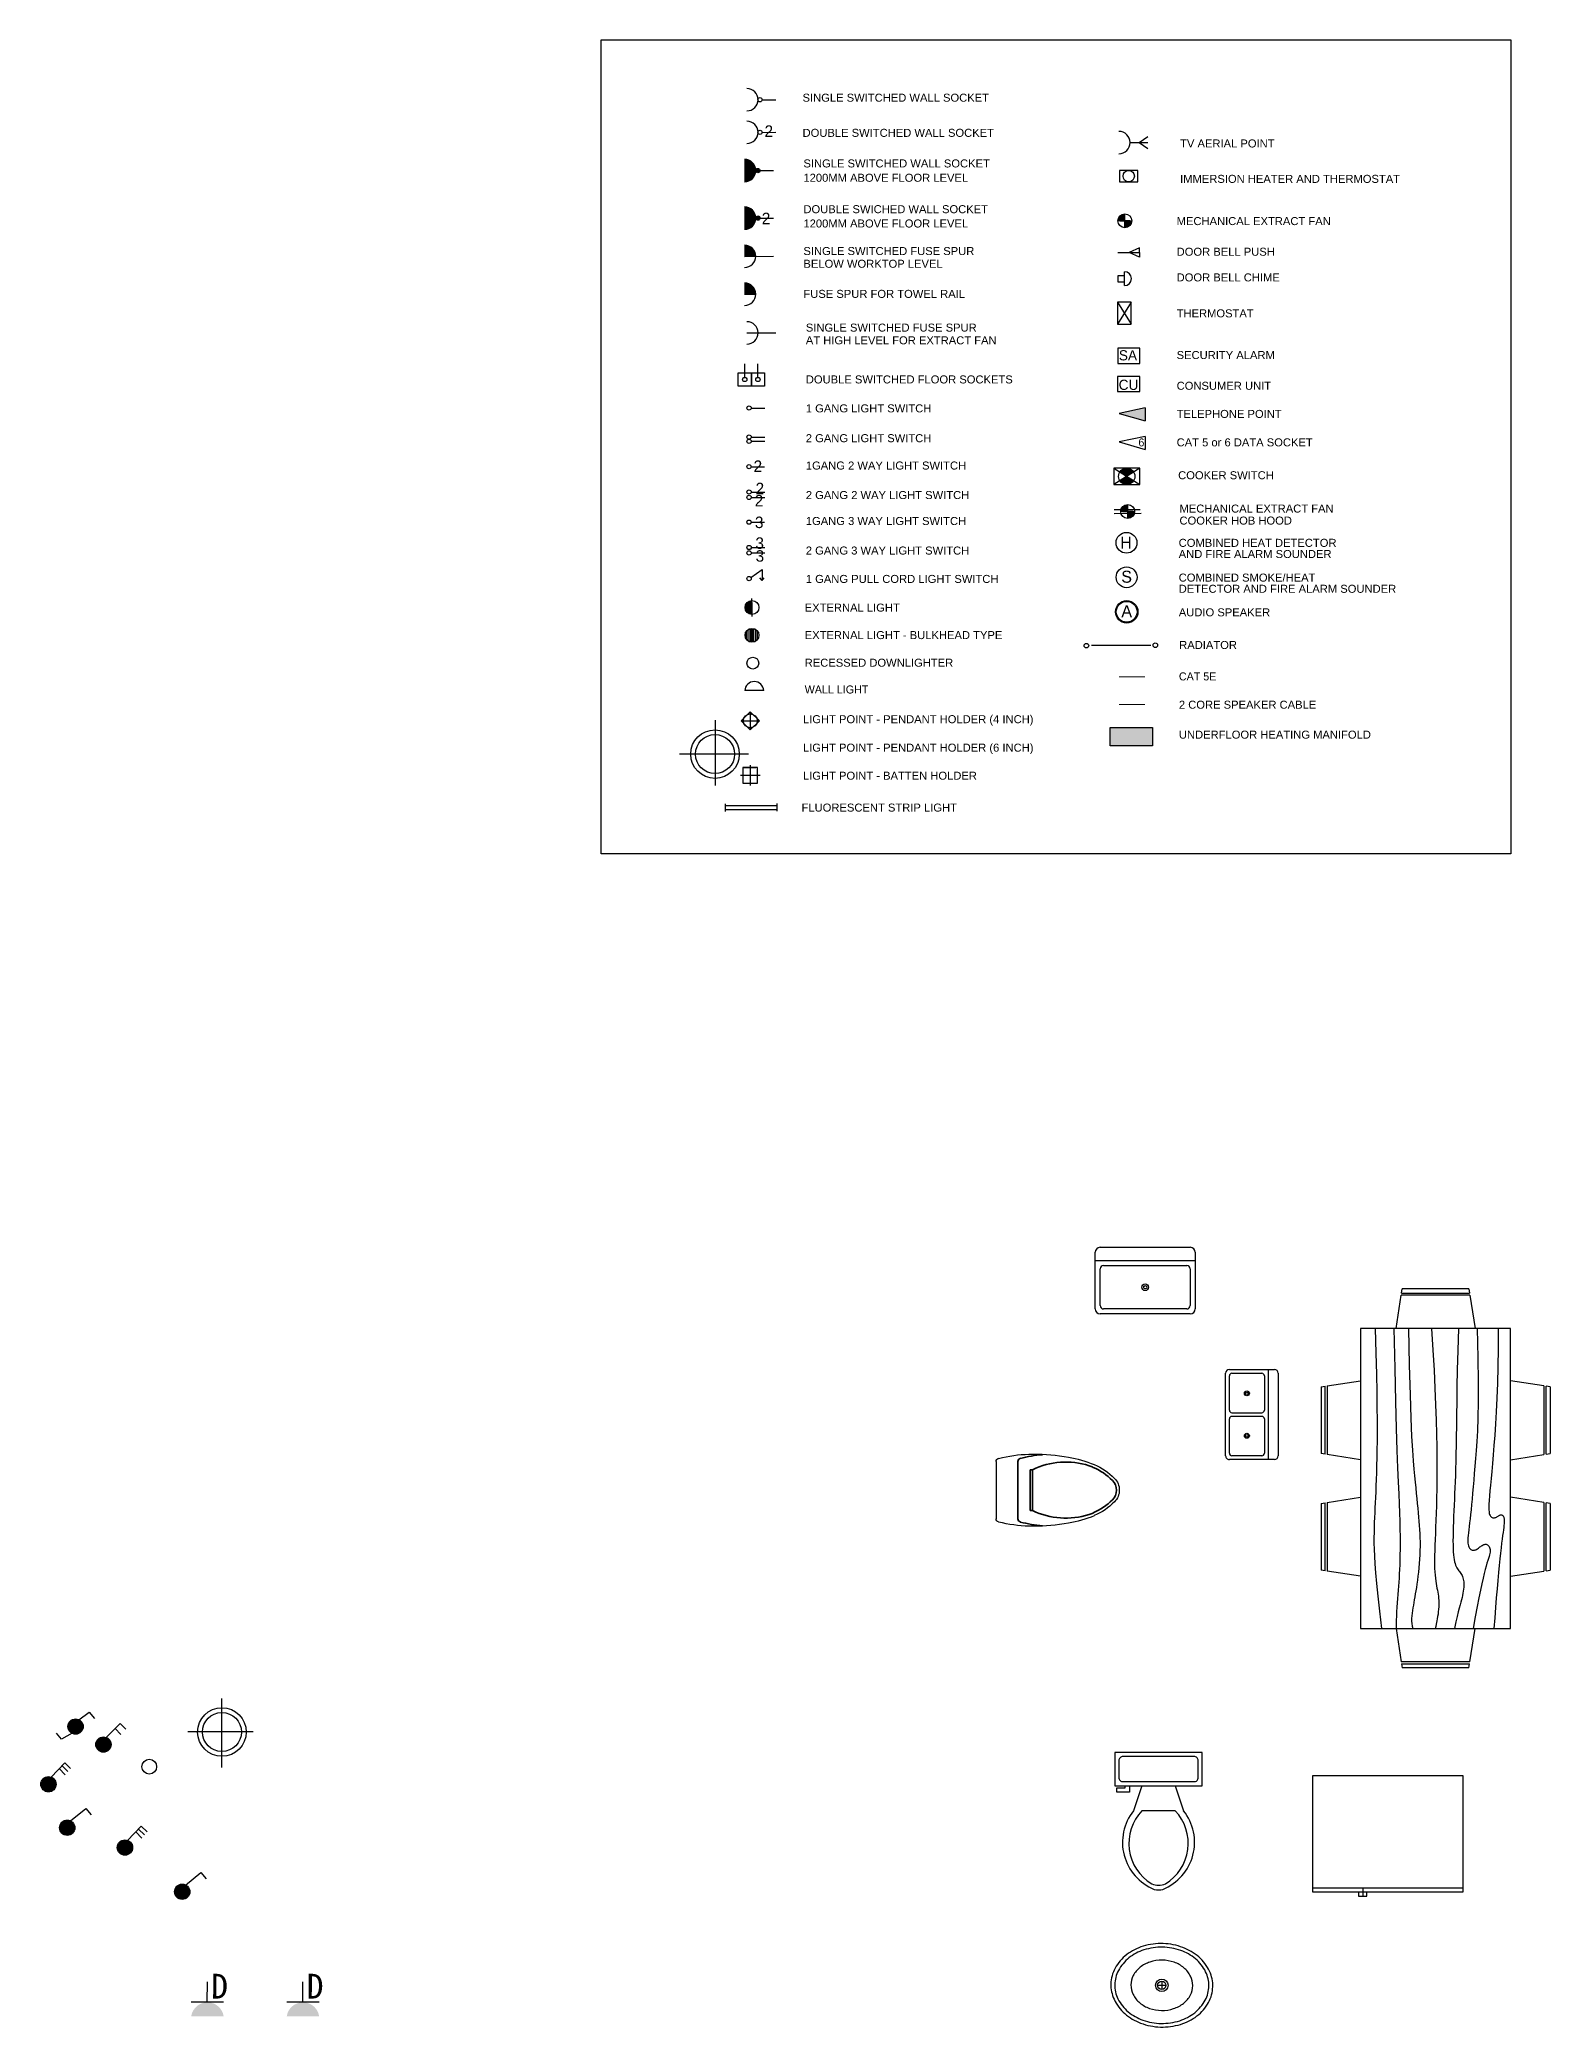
# Model space of a CAD drawing. Header units: millimetres. Extents: x -19825 to 39593, y -31971 to 32026.
# Drawn here: x 25091 to 34297, y 18974 to 31095 of the extents above; entities that cross this region are included whole.
import ezdxf
from ezdxf.enums import TextEntityAlignment as Align

# ---------------------------------------------------------------- set-up
doc = ezdxf.new("R2010")
doc.units = ezdxf.units.MM
doc.linetypes.add('DASHED', pattern=[19.05, 12.7, -6.35])
for name, color, linetype in [('blocks', 253, 'Continuous'), ('light current', 110, 'Continuous'), ('lighting', 6, 'Continuous'), ('strong current', 1, 'Continuous'), ('wall', 7, 'Continuous')]:
    doc.layers.add(name, color=color, linetype=linetype)
doc.styles.add('Century Gothic', font='Century Gothic')
doc.styles.add('New Standard', font='Arial.ttf')
doc.styles.add('汉字', font='', dxfattribs={"width": 0.65, "height": 75})
doc.styles.get('汉字').set_extended_font_data('FangSong_GB2312')

# ---------------------------------------------------------------- blocks, each defined once
blk = doc.blocks.new('餐桌椅 - 36 x 72 英寸')
at = {"linetype": 'Continuous'}
for p, q in [((-22.2343, 26.00059), (-23.4847, 17.99762)), ((-22.2304, 26), (-5.7608, 26)), ((-22, 27.5), (-22.1562, 26.50042)), ((-5.8416, 26.5), (-22.1534, 26.5)), ((-22, 27.5), (-6, 27.5)), ((-5.8437, 26.49966), (-6, 27.5)), ((-4.5152, 17.99762), (-5.7655, 25.99926)), ((5.7657, 26.00059), (4.5153, 17.99762)), ((5.7696, 26), (22.2392, 26)), ((6, 27.5), (5.8438, 26.50042)), ((22.1584, 26.5), (5.8466, 26.5)), ((6, 27.5), (22, 27.5)), ((22.1563, 26.49966), (22, 27.5)), ((23.4848, 17.99762), (22.2345, 25.99926)), ((36, 18), (-36, 18)), ((-36, 18), (-36, -18)), ((36, -18), (36, 18)), ((-45.5, 8), (-44.5004, 8.15617)), ((-45.5, 8), (-45.5, -8)), ((-44.5, -8.15843), (-44.5, 8.15338)), ((-44.0006, 8.23428), (-35.9976, 9.48474)), ((-44, 8.23041), (-44, -8.23915)), ((44.0006, 8.23428), (35.9976, 9.48474)), ((44, 8.23041), (44, -8.23915)), ((44.5, -8.15843), (44.5, 8.15338)), ((45.5, 8), (44.5005, 8.15617)), ((45.5, 8), (45.5, -8)), ((-44.4997, -8.15631), (-45.5, -8)), ((-35.9976, -9.48476), (-43.9993, -8.2345)), ((35.9976, -9.48476), (43.9993, -8.2345)), ((44.4997, -8.15631), (45.5, -8)), ((-36, -18), (36, -18)), ((-22.2343, -26.0006), (-23.4847, -17.99762)), ((-4.5152, -17.99762), (-5.7655, -25.99928)), ((5.7657, -26.0006), (4.5153, -17.99762)), ((23.4848, -17.99762), (22.2345, -25.99928)), ((-22.2304, -26), (-5.7608, -26)), ((-22, -27.5), (-22.1562, -26.50044)), ((-5.8416, -26.5), (-22.1534, -26.5)), ((-22, -27.5), (-6, -27.5)), ((-5.8437, -26.49967), (-6, -27.5)), ((5.7696, -26), (22.2392, -26)), ((6, -27.5), (5.8438, -26.50044)), ((22.1584, -26.5), (5.8466, -26.5)), ((6, -27.5), (22, -27.5)), ((22.1563, -26.49967), (22, -27.5))]:
    blk.add_line(p, q, dxfattribs=at)
for points in [[(-36, 15), (-31.1772, 14.97754), (-26.8079, 14.91406), (-22.8538, 14.81543), (-19.276, 14.6875), (-16.0362, 14.53613), (-13.0957, 14.36718), (-10.4159, 14.18652), (-7.9583, 14), (-5.6904, 13.81315), (-3.6035, 13.63021), (-1.6954, 13.45508), (0.0365, 13.29166), (1.5945, 13.14388), (2.9811, 13.01562), (4.1988, 12.9108), (5.25, 12.83333), (6.1393, 12.78613), (6.8802, 12.76823), (7.4883, 12.77767), (7.9792, 12.8125), (8.3685, 12.87077), (8.6719, 12.95052), (8.9049, 13.0498), (9.0833, 13.16666), (9.2205, 13.29899), (9.3216, 13.44401), (9.3895, 13.59879), (9.4271, 13.76041), (9.4373, 13.92594), (9.4232, 14.09245), (9.3875, 14.257), (9.3333, 14.41666), (9.2638, 14.56917), (9.1836, 14.71484), (9.0975, 14.85465), (9.0104, 14.98958), (8.9272, 15.1206), (8.8529, 15.2487), (8.7922, 15.37483), (8.75, 15.5), (8.7305, 15.62467), (8.7344, 15.74739), (8.7617, 15.86621), (8.8125, 15.97916), (8.8867, 16.08431), (8.9844, 16.17968), (9.1055, 16.26334), (9.25, 16.33333), (9.4189, 16.38802), (9.6172, 16.42708), (9.8506, 16.45052), (10.125, 16.45833), (10.4463, 16.45052), (10.8203, 16.42708), (11.2529, 16.38802), (11.75, 16.33333), (12.3184, 16.26318), (12.9694, 16.17838), (13.7151, 16.07991), (14.5677, 15.96875), (15.5395, 15.84586), (16.6426, 15.71224), (17.8893, 15.56884), (19.2917, 15.41666), (20.859, 15.25667), (22.5879, 15.08984), (24.4721, 14.91715), (26.5052, 14.73958), (28.6809, 14.5581), (30.9929, 14.3737), (33.4347, 14.18733), (36, 14)], [(-36, 10), (-28.9766, 10.14274), (-23.1725, 10.20442), (-18.4241, 10.19775), (-14.5677, 10.13541), (-11.4399, 10.03011), (-8.877, 9.89453), (-6.7154, 9.74137), (-4.7917, 9.58333), (-2.9698, 9.43082), (-1.2246, 9.28515), (0.4415, 9.14534), (2.026, 9.01041), (3.5266, 8.87939), (4.9408, 8.7513), (6.266, 8.62516), (7.5, 8.5), (8.6411, 8.37549), (9.6914, 8.2539), (10.6538, 8.13818), (11.5312, 8.03125), (12.3267, 7.93603), (13.043, 7.85547), (13.6831, 7.79248), (14.25, 7.75), (14.7471, 7.7303), (15.1797, 7.73307), (15.5537, 7.75732), (15.875, 7.80208), (16.1494, 7.86637), (16.3828, 7.94922), (16.5811, 8.04964), (16.75, 8.16666), (16.8944, 8.29915), (17.0143, 8.44531), (17.1089, 8.60319), (17.1771, 8.77083), (17.218, 8.94629), (17.2305, 9.1276), (17.2137, 9.31282), (17.1667, 9.5), (17.0895, 9.6875), (16.987, 9.875), (16.8649, 10.0625), (16.7292, 10.25), (16.5856, 10.4375), (16.4401, 10.625), (16.2985, 10.8125), (16.1667, 11), (16.05, 11.18733), (15.9518, 11.3737), (15.8752, 11.5581), (15.8229, 11.73958), (15.798, 11.91715), (15.8034, 12.08984), (15.842, 12.25667), (15.9167, 12.41666), (16.0295, 12.56836), (16.1784, 12.70833), (16.3605, 12.83268), (16.5729, 12.9375), (16.8127, 13.01888), (17.0768, 13.07291), (17.3625, 13.0957), (17.6667, 13.08333), (17.9894, 13.03312), (18.3418, 12.94726), (18.7382, 12.82918), (19.1927, 12.68229), (19.7195, 12.51001), (20.3327, 12.31575), (21.0465, 12.10294), (21.875, 11.875), (22.8357, 11.63354), (23.959, 11.37304), (25.2786, 11.08618), (26.8282, 10.76562), (28.6414, 10.40405), (30.752, 9.99414), (33.1936, 9.52856), (36, 9)], [(-36, 5.5), (-30.7157, 5.3348), (-26.069, 5.20963), (-21.9946, 5.11767), (-18.4271, 5.05208), (-15.3009, 5.00602), (-12.5508, 4.97265), (-10.1112, 4.94515), (-7.9167, 4.91666), (-5.909, 4.88167), (-4.0586, 4.83984), (-2.3429, 4.79215), (-0.7396, 4.73958), (0.7739, 4.6831), (2.22, 4.6237), (3.6213, 4.56233), (5, 4.5), (6.373, 4.43782), (7.7344, 4.3776), (9.0723, 4.32129), (10.375, 4.27083), (11.6309, 4.22819), (12.8281, 4.19531), (13.9551, 4.17415), (15, 4.16666), (15.954, 4.17448), (16.819, 4.19791), (17.6001, 4.23698), (18.3021, 4.29166), (18.9299, 4.36198), (19.4883, 4.44791), (19.9823, 4.54948), (20.4167, 4.66666), (20.7969, 4.79899), (21.1302, 4.94401), (21.4245, 5.09879), (21.6875, 5.26041), (21.9271, 5.42594), (22.1511, 5.59245), (22.3672, 5.757), (22.5834, 5.91666), (22.8065, 6.06868), (23.0404, 6.21093), (23.2879, 6.34147), (23.5521, 6.45833), (23.8358, 6.55957), (24.142, 6.64323), (24.4735, 6.70735), (24.8334, 6.75), (25.2235, 6.76969), (25.642, 6.76692), (26.0858, 6.74267), (26.5521, 6.69791), (27.0379, 6.63362), (27.5404, 6.55078), (28.0565, 6.45036), (28.5834, 6.33333), (29.1242, 6.19987), (29.7071, 6.04687), (30.3661, 5.87044), (31.1354, 5.66666), (32.0493, 5.43164), (33.142, 5.16146), (34.4475, 4.85221), (36, 4.5)], [(-36, -1), (-30.7915, -0.6591), (-26.0195, -0.38216), (-21.6519, -0.16284), (-17.6563, 0.00521), (-14.0005, 0.12833), (-10.6523, 0.21289), (-7.5796, 0.26522), (-4.75, 0.29166), (-2.134, 0.29793), (0.2878, 0.28711), (2.5317, 0.26163), (4.6146, 0.22396), (6.5529, 0.17651), (8.3633, 0.12174), (10.0623, 0.06209), (11.6667, 0), (13.1899, -0.06201), (14.6341, -0.1211), (15.9982, -0.17432), (17.2813, -0.21875), (18.4823, -0.25147), (19.6003, -0.26953), (20.6343, -0.27002), (21.5834, -0.25), (22.4481, -0.20768), (23.2357, -0.14584), (23.9549, -0.06836), (24.6146, 0.02083), (25.2235, 0.11784), (25.7904, 0.21875), (26.3241, 0.31966), (26.8334, 0.41666), (27.3265, 0.50618), (27.8099, 0.58593), (28.2894, 0.65397), (28.7709, 0.70833), (29.2601, 0.74707), (29.763, 0.76823), (30.2855, 0.76985), (30.8334, 0.75), (31.4088, 0.70784), (31.9994, 0.64713), (32.589, 0.57275), (33.1615, 0.48958), (33.7008, 0.4025), (34.1908, 0.3164), (34.6153, 0.23616), (34.9584, 0.16666), (35.2099, 0.11165), (35.3848, 0.07031), (35.504, 0.04069), (35.5886, 0.02083), (35.6594, 0.00879), (35.7377, 0.0026), (35.8442, 0.00032), (36, 0)], [(-36, -6.5), (-27.1843, -6.31267), (-20.084, -6.1263), (-14.469, -5.9419), (-10.1094, -5.76042), (-6.7752, -5.58285), (-4.2363, -5.41016), (-2.2629, -5.24333), (-0.625, -5.08334), (0.8708, -4.93099), (2.2715, -4.78646), (3.5872, -4.64974), (4.8281, -4.52084), (6.0046, -4.39974), (7.127, -4.28646), (8.2053, -4.18099), (9.25, -4.08334), (10.2705, -3.99382), (11.2734, -3.91407), (12.2647, -3.84603), (13.25, -3.79167), (14.2354, -3.75293), (15.2266, -3.73177), (16.2295, -3.73015), (17.25, -3.75), (18.2912, -3.79248), (19.3451, -3.85547), (20.4009, -3.93604), (21.4479, -4.03125), (22.4754, -4.13819), (23.4727, -4.25391), (24.4289, -4.37549), (25.3334, -4.5), (26.1785, -4.62492), (26.9694, -4.74935), (27.7145, -4.87281), (28.4219, -4.99479), (29.1, -5.11483), (29.7572, -5.23242), (30.4016, -5.34709), (31.0417, -5.45834), (31.6837, -5.56437), (32.3262, -5.65821), (32.9658, -5.73153), (33.599, -5.77604), (34.2224, -5.78345), (34.8327, -5.74545), (35.4264, -5.65373), (36, -5.5)], [(-36, -10), (-26.4022, -9.81299), (-18.4675, -9.62891), (-11.9839, -9.45069), (-6.7396, -9.28125), (-2.5226, -9.12354), (0.8789, -8.98047), (3.6769, -8.85498), (6.0833, -8.75), (8.2767, -8.66765), (10.3021, -8.60677), (12.1712, -8.56543), (13.8958, -8.54167), (15.4876, -8.53353), (16.9583, -8.53907), (18.3197, -8.55632), (19.5834, -8.58334), (20.7616, -8.61841), (21.8685, -8.66081), (22.9188, -8.71004), (23.9271, -8.76563), (24.9081, -8.82707), (25.8763, -8.89388), (26.8465, -8.96558), (27.8334, -9.04167), (28.8474, -9.12118), (29.8828, -9.20117), (30.93, -9.27824), (31.9792, -9.34896), (33.0205, -9.40991), (34.0443, -9.45768), (35.0407, -9.48885), (36, -9.5)], [(-36, -14.5), (-30.0881, -14.33513), (-25.0332, -14.21224), (-20.7312, -14.12647), (-17.0781, -14.07292), (-13.97, -14.04671), (-11.3027, -14.04297), (-8.9724, -14.05681), (-6.875, -14.08334), (-4.9224, -14.11833), (-3.0905, -14.16016), (-1.3709, -14.20785), (0.2448, -14.26042), (1.7647, -14.3169), (3.1973, -14.3763), (4.5507, -14.43767), (5.8333, -14.5), (7.0554, -14.5621), (8.235, -14.62175), (9.3922, -14.67652), (10.5469, -14.72396), (11.7192, -14.76164), (12.929, -14.78711), (14.1965, -14.79794), (15.5417, -14.79167), (16.9933, -14.76424), (18.6152, -14.70508), (20.4804, -14.60197), (22.6615, -14.44271), (25.2312, -14.21509), (28.2624, -13.9069), (31.8277, -13.50594), (36, -13)]]:
    blk.add_lwpolyline(points, dxfattribs=at)
blk = doc.blocks.new('冰箱 - 2 门 - 36 英寸 (俯视)')
for p, q in [((0, -26.999999), (36, -26.999999)), ((11, -27.999999), (11, -28.999999)), ((12, -26.999999), (12, -28.999999)), ((13, -28.999999), (13, -27.999999)), ((11, -28.999999), (13, -28.999999))]:
    blk.add_line(p, q)
blk.add_lwpolyline([(0, -27.999999), (0, 0), (36, 0), (36, -27.999999)], close=True)
blk = doc.blocks.new('洗涤槽 - 双槽 - 36 英寸 (俯视)')
for p, q in [((-18, -4), (18, -4)), ((-0.75, -18.5), (-0.75, -6.5)), ((0.75, -6.5), (0.75, -18.5))]:
    blk.add_line(p, q)
for points in [[(-16.5, 0), (16.5, 0)], [(-18, -19.5), (-18, -1.5)], [(-16.5, -18.5), (-16.5, -6.5)], [(-15.5, -5.5), (-1.75, -5.5)], [(1.75, -5.5), (15.5, -5.5)], [(16.5, -6.5), (16.5, -18.5)], [(18, -1.5), (18, -19.5)], [(16.5, -21), (-16.5, -21)], [(-1.75, -19.5), (-15.5, -19.5)], [(15.5, -19.5), (1.75, -19.5)]]:
    blk.add_lwpolyline(points)
for centre, radius in [((-8.5, -12.5), 1), ((-8.5, -12.5), 0.5), ((8.5, -12.5), 1), ((8.5, -12.5), 0.5)]:
    blk.add_circle(centre, radius)
for centre, radius, start, end in [((-16.5, -1.5), 1.5, 90, 180), ((16.5, -1.5), 1.5, 0, 90), ((-15.5, -6.5), 1, 90, 180), ((-1.75, -6.5), 1, 0, 90), ((1.75, -6.5), 1, 90, 180), ((15.5, -6.5), 1, 0, 90), ((-16.5, -19.5), 1.5, 180, 270), ((-15.5, -18.5), 1, 180, 270), ((-1.75, -18.5), 1, 270, 0), ((1.75, -18.5), 1, 180, 270), ((15.5, -18.5), 1, 270, 0), ((16.5, -19.5), 1.5, 270, 0)]:
    blk.add_arc(centre, radius, start, end)
blk = doc.blocks.new('洗脸池 - 椭圆形 (俯视)')
for p, q in [((-1, 0), (1, 0)), ((0, 1), (0, -1))]:
    blk.add_line(p, q)
at = {"linetype": 'Continuous'}
for points in [[(-12.23, 0.39, 0.117634), (-11.46, -3.36, 0.104469), (-8.88, -6.8, 0.090016), (-5.08, -9.07, 0.08192), (-0.32, -10.02, 0.08192), (4.49, -9.38, 0.090016), (8.42, -7.36, 0.104469), (11.22, -4.09, 0.117634), (12.23, -0.39, 0.117634), (11.46, 3.36, 0.104469), (8.88, 6.8, 0.090016), (5.08, 9.07, 0.08192), (0.32, 10.02, 0.08192), (-4.49, 9.38, 0.090016), (-8.42, 7.36, 0.104469), (-11.22, 4.09, 0.117634)], [(-11.29, 0.16, 0.118622), (-10.52, -3.25, 0.104678), (-8.07, -6.36, 0.089562), (-4.54, -8.37, 0.081185), (-0.13, -9.15, 0.081185), (4.3, -8.49, 0.089562), (7.89, -6.58, 0.104678), (10.42, -3.55, 0.118622), (11.29, -0.16, 0.118622), (10.52, 3.25, 0.104678), (8.07, 6.36, 0.089562), (4.54, 8.37, 0.081185), (0.13, 9.15, 0.081185), (-4.3, 8.49, 0.089562), (-7.89, 6.58, 0.104678), (-10.42, 3.55, 0.118622)], [(-7.42, 0.08, 0.118283), (-6.91, -2.17, 0.104607), (-5.29, -4.21, 0.089718), (-2.97, -5.53, 0.081436), (-0.07, -6.04, 0.081436), (2.84, -5.59, 0.089718), (5.2, -4.33, 0.104607), (6.86, -2.32, 0.118283), (7.42, -0.08, 0.118283), (6.91, 2.17, 0.104607), (5.29, 4.21, 0.089718), (2.97, 5.53, 0.081436), (0.07, 6.04, 0.081436), (-2.84, 5.59, 0.089718), (-5.2, 4.33, 0.104607), (-6.86, 2.32, 0.118283)]]:
    blk.add_lwpolyline(points, format="xyb", close=True, dxfattribs=at)
for radius in [1.5, 1]:
    blk.add_circle((0, 0), radius)
blk = doc.blocks.new('马桶 - (俯视)')
for p, q in [((9.5, -6), (9.5, -2)), ((-10, -8.5), (-8, -8.5)), ((-10, -9.5), (-10, -8.5)), ((-7, -9.5), (-10, -9.5)), ((-8, -8.5), (-8, -8)), ((-7, -8), (-7, -9.5)), ((-4, -8), (-6, -14)), ((4, -8), (6, -14)), ((4, -14), (-4, -14))]:
    blk.add_line(p, q)
blk.add_lwpolyline([(10.5, -8), (10.5, 0), (-10.5, 0), (-10.5, -8)], close=True)
for points in [[(-9.5, -2), (-9.5, -6)], [(8.5, -1), (-8.5, -1)], [(-8.5, -7), (8.5, -7)]]:
    blk.add_lwpolyline(points)
for centre, radius, start, end in [((-8.62, -1.88), 0.884, 81.8699, 188.1301), ((8.62, -1.88), 0.884, 351.8699, 98.1301), ((-8.62, -6.12), 0.884, 171.8699, 278.1301), ((8.62, -6.12), 0.884, 261.8699, 8.1301), ((3.52, -21.58), 12.17, 141.4691, 247.9714), ((4.2, -21.82), 11.33, 136.3677, 238.9468), ((-3.52, -21.58), 12.17, 292.0284, 38.5307), ((-4.2, -21.82), 11.33, 301.053, 43.6321), ((0, -27.88), 4, 245.7318, 294.2682), ((0, -29), 4, 254.8605, 285.1395)]:
    blk.add_arc(centre, radius, start, end)
blk = doc.blocks.new('洗涤槽 - 单槽 - 30 英寸 (俯视)')
blk.add_line((-15, -3.999996), (15, -3.999996))
for points in [[(-13.5, 0), (13.5, 0)], [(-15, -18.499996), (-15, -1.5)], [(-12.5, -5.499996), (12.5, -5.499996)], [(15, -1.5), (15, -18.499996)], [(-13.5, -17.499996), (-13.5, -6.499996)], [(13.5, -6.499996), (13.5, -17.499996)], [(13.5, -19.999996), (-13.5, -19.999996)], [(12.5, -18.499996), (-12.5, -18.499996)]]:
    blk.add_lwpolyline(points)
for radius in [1, 0.5]:
    blk.add_circle((0, -11.999996), radius)
for centre, radius, start, end in [((-13.5, -1.5), 1.5, 90, 180), ((-12.5, -6.499996), 1, 90, 180), ((12.5, -6.499996), 1, 0, 90), ((13.5, -1.5), 1.5, 0, 90), ((-12.5, -17.499996), 1, 180, 270), ((12.5, -17.499996), 1, 270, 0), ((-13.5, -18.499996), 1.5, 180, 270), ((13.5, -18.499996), 1.5, 270, 0)]:
    blk.add_arc(centre, radius, start, end)
blk = doc.blocks.new('WALL LIGHT')
blk.add_lwpolyline([(58, 0), (-58, 0)])
blk.add_arc((0, -3), 57.8, 3.1992, 176.8008)
blk = doc.blocks.new('FLUORESCENT STRIP LIGHT')
for p, q in [((0, 46), (0, 0)), ((0, 35), (315, 35)), ((0, 12), (315, 12)), ((315, 47), (315, 1))]:
    blk.add_line(p, q)
blk = doc.blocks.new('A$C6C065130')
at = {"layer": '', "lineweight": 35, "ltscale": 5}
for p, q in [((395, 133), (45, 133)), ((95, 222), (95, 207)), ((95, 222), (95, 222)), ((344, 222), (95, 222)), ((344, 207), (95, 207)), ((344, 222), (344, 207))]:
    blk.add_line(p, q, dxfattribs=at)
at = {"layer": '', "color": 2}
blk.add_line((395, 0), (45, 0), dxfattribs=at)
for centre, radius, start, end in [((220, 649), 102, 90, 134.6448), ((220, 649), 102, 45.3552, 90), ((417, 450), 382, 134.6448, 157.2477), ((23, 450), 382, 22.7523, 45.3552), ((736, 316), 729, 157.2477, 170.1453), ((-297, 316), 729, 9.8547, 22.7523), ((1246, 227), 1246, 170.1453, 180), ((-806, 227), 1246, 0, 9.8547), ((843, 220), 843, 179.4952, 181.3409), ((843, 220), 843, 181.3409, 194.0459), ((-404, 220), 843, 345.9541, 358.6591), ((-404, 220), 843, 358.6591, 0.5078), ((45, 20), 20, 194.0459, 270), ((395, 20), 20, 270, 345.9541)]:
    blk.add_arc(centre, radius, start, end, dxfattribs=at)
at = {"layer": '', "lineweight": 35, "ltscale": 5}
for centre, radius, start, end in [((220, 649), 84.2, 90, 134.6448), ((220, 649), 84.2, 45.3552, 90), ((417, 450), 364, 134.6448, 157.2477), ((23, 450), 364, 22.7523, 45.3552), ((517, 425), 468, 162.4094, 205.7301), ((736, 316), 711, 157.2477, 159.3267), ((-77, 425), 468, 334.2699, 17.5906), ((-297, 316), 711, 20.6733, 22.7523), ((843, 352), 843, 184.6719, 194.0459), ((-404, 352), 843, 345.9541, 355.3281), ((45, 153), 20, 194.0459, 270), ((395, 153), 20, 270, 345.9541)]:
    blk.add_arc(centre, radius, start, end, dxfattribs=at)
blk = doc.blocks.new('light')
at = {"layer": 'lighting'}
for p, q in [((0, -192), (0, 207)), ((-219, 0), (202, 0))]:
    blk.add_line(p, q, dxfattribs=at)
blk.add_circle((-2, -1), 148, dxfattribs=at)
at = {"layer": 'lighting', "linetype": 'ByBlock', "ltscale": 0.01}
blk.add_circle((-2, -1), 119, dxfattribs=at)
blk = doc.blocks.new('socket ground')
at = {"layer": 'strong current'}
h = blk.add_hatch(color=2, dxfattribs=at)
edge = h.paths.add_edge_path()
edge.add_ellipse((1, -13), major_axis=(100, -1), ratio=1, start_angle=8.0533, end_angle=171.9466)
edge.add_line((-98, 2), (100, 1))
at = {"layer": 'strong current', "color": 2}
for p, q in [((0, 88), (1, 211)), ((99, 87), (-98, 88))]:
    blk.add_line(p, q, dxfattribs=at)
at = {"layer": 'strong current', "color": 2, "style": '汉字'}
blk.add_text('D', height=151, rotation=359.6008, dxfattribs=at).set_placement((23, 110))
blk = doc.blocks.new('cat socket')
at = {"color": 2}
for p, q in [((159, 33), (0, 0)), ((0, 0), (159, -46)), ((159, 33), (159, -46))]:
    blk.add_line(p, q, dxfattribs=at)
at = {"color": 2, "style": 'Century Gothic'}
blk.add_text('6', height=48.8, dxfattribs=at).set_placement((118, -28))
blk = doc.blocks.new('3 gang switch')
at = {"layer": 'lighting'}
blk.add_hatch(color=2, dxfattribs=at).paths.add_polyline_path([(-44, 17, 1), (44, -17, 1)])
at = {"layer": 'lighting', "color": 2}
for p, q in [((16, 43), (99, 130)), ((99, 130), (135, 96)), ((66, 96), (102, 58)), ((83, 112), (119, 78))]:
    blk.add_line(p, q, dxfattribs=at)
blk.add_circle((0, 0), 46.7, dxfattribs=at)
blk = doc.blocks.new('1 gang switch')
at = {"layer": 'lighting'}
blk.add_hatch(color=2, dxfattribs=at).paths.add_polyline_path([(-41, 22, 1), (41, -22, 1)])
at = {"layer": 'lighting', "color": 2}
for p, q in [((21, 41), (114, 117)), ((114, 117), (146, 79))]:
    blk.add_line(p, q, dxfattribs=at)
blk.add_circle((0, 0), 46.7, dxfattribs=at)
blk = doc.blocks.new('2 gang switch')
at = {"layer": 'lighting'}
blk.add_hatch(color=2, dxfattribs=at).paths.add_polyline_path([(-43, 17, 1), (43, -17, 1)])
at = {"layer": 'lighting', "color": 2}
for p, q in [((17, 43), (101, 128)), ((101, 128), (136, 94)), ((71, 97), (107, 62))]:
    blk.add_line(p, q, dxfattribs=at)
blk.add_circle((0, 0), 46.7, dxfattribs=at)
blk = doc.blocks.new('2 way switch')
at = {"layer": 'lighting'}
blk.add_hatch(color=2, dxfattribs=at).paths.add_polyline_path([(-41, 22, 1), (41, -22, 1)])
at = {"layer": 'lighting', "color": 2}
for p, q in [((21, 41), (84, 88)), ((84, 88), (115, 49)), ((-85, -78), (-116, -40)), ((-21, -41), (-85, -78))]:
    blk.add_line(p, q, dxfattribs=at)
blk.add_circle((0, 0), 46.7, dxfattribs=at)

msp = doc.modelspace()

# ---------------------------------------------------------------- hatches: boundary and pattern name
h = msp.add_hatch(color=256)
h.paths.add_polyline_path([(29386.3, 30297.4), (29386.3, 30229.3, 0.4142136), (29454.4, 30297.4)])
h.paths.add_polyline_path([(29454.4, 30297.4, -0.0007292), (29454.4, 30297.5, 0.4140008), (29386.3, 30365.5), (29386.3, 30297.4)])
h.paths.add_polyline_path([(29454.4, 30297.4, -0.0000418), (29454.4, 30297.4, 0.9983466), (29480.6, 30297.4)])
h.paths.add_polyline_path([(29454.4, 30297.4, 0.0003466), (29454.4, 30297.4), (29480.6, 30297.4, 1.0005262)])
h = msp.add_hatch(color=256)
h.paths.add_polyline_path([(29454.4, 30007.5, 0.4141646), (29386.3, 30075.5), (29386.3, 30007.4)])
h.paths.add_polyline_path([(29386.3, 30007.4), (29386.3, 29939.4, 0.4142136), (29454.4, 30007.4)])
h.paths.add_polyline_path([(29454.7, 30007.5, 0.9987847), (29480.8, 30007.5)])
h.paths.add_polyline_path([(29454.7, 30007.5, 0.0003458), (29454.7, 30007.5), (29480.8, 30007.5, 1.0005246)])
h = msp.add_hatch(color=256)
h.paths.add_polyline_path([(31704.6, 30033.7, 0.4142136), (31662.3, 29991.4), (31704.6, 29991.4)])
h.paths.add_polyline_path([(31704.6, 29991.4), (31704.6, 29960.2), (31704.6, 29949, 0.4142136), (31746.9, 29991.4)])
for points in [[(29386.3, 29774.3), (29454.4, 29774.3, 0.4141646), (29386.3, 29842.4)], [(29386.3, 29543.2), (29454.4, 29543.2, 0.4141646), (29386.3, 29611.3)], [(31828.1, 28770.3), (31828.1, 28850.1), (31669.2, 28816.7)], [(29432, 27675.4, 0.4142136), (29389.7, 27633, 0.4142136), (29432, 27590.7), (29432, 27664.1)]]:
    msp.add_hatch(color=256).paths.add_polyline_path(points)
h = msp.add_hatch(color=256)
h.paths.add_polyline_path([(31716, 28432.2), (31758.2, 28458.8, 0.5522717), (31673.8, 28458.8)])
h.paths.add_polyline_path([(31716, 28432.2), (31673.8, 28405.7, 0.5522717), (31758.2, 28405.7)])
h = msp.add_hatch(color=256)
h.paths.add_polyline_path([(31721.9, 28260.8, 0.4142136), (31679.6, 28218.5), (31721.9, 28218.5)])
h.paths.add_polyline_path([(31721.9, 28218.5), (31721.9, 28187.4), (31721.9, 28176.1, 0.4142136), (31764.3, 28218.5)])
h = msp.add_hatch(color=256)
h.paths.add_polyline_path([(29432, 27505.5, 0.0673293), (29420.8, 27504), (29420.8, 27422.4, 0.0673293), (29432, 27420.8)])
h.paths.add_polyline_path([(29443.3, 27504, 0.0673293), (29432, 27505.5), (29432, 27420.8, 0.0673293), (29443.3, 27422.4)])
h = msp.add_hatch(color=256)
h.dxf.hatch_style = 1
h.paths.add_polyline_path([(31614.7, 26900.4), (31872.5, 26900.4), (31872.5, 26789.8), (31614.7, 26789.8)])

# ---------------------------------------------------------------- linework, layer by layer
for p, q in [((29467.9, 30729.5), (29468.9, 30729.5)), ((29494, 30729.5), (29577.3, 30729.5)), ((29494, 30530.5), (29577.3, 30530.6)), ((31736.7, 30468.1), (31845.1, 30468.1)), ((31791.4, 30468.1), (31845.5, 30505.3)), ((31791.4, 30468.1), (31845.5, 30431)), ((29386.3, 30297.4), (29454.4, 30297.4)), ((29386.3, 30297.4), (29562.8, 30297.4)), ((31783, 30298.3), (31673, 30298.3)), ((31673, 30298.3), (31673, 30229)), ((31673, 30229), (31783, 30229)), ((31783, 30229), (31783, 30298.3)), ((29386.3, 30007.4), (29562.8, 30007.5)), ((29386.3, 30007.4), (29454.4, 30007.4)), ((31735.7, 29991.4), (31662.3, 29991.4)), ((31673.5, 29991.4), (31746.9, 29991.4)), ((31673.5, 29991.4), (31735.7, 29991.4)), ((31673.5, 29991.4), (31735.7, 29991.4)), ((31704.6, 29960.2), (31704.6, 30033.7)), ((31704.6, 29960.2), (31704.6, 30022.5)), ((31704.6, 29949), (31704.6, 30022.5)), ((31794.9, 29826.2), (31731.5, 29798.1)), ((31794.9, 29798.1), (31794.9, 29826.2)), ((29386.3, 29774.3), (29562.8, 29774.4)), ((31662.7, 29798.1), (31794.9, 29798.1)), ((31794.9, 29769.9), (31731.5, 29798.1)), ((31794.9, 29798.1), (31794.9, 29769.9)), ((31702.6, 29654.7), (31662.7, 29654.7)), ((31662.7, 29654.7), (31662.7, 29619.5)), ((31662.7, 29619.5), (31702.6, 29619.5)), ((31702.6, 29595.9), (31702.6, 29680.6)), ((29386.3, 29543.2), (29454.4, 29543.2)), ((31743.8, 29495.2), (31659.6, 29495.2)), ((31659.6, 29495.2), (31659.6, 29361.5)), ((31659.6, 29495.2), (31743.8, 29361.5)), ((31743.8, 29495.2), (31659.6, 29361.5)), ((31659.6, 29495.2), (31743.8, 29361.5)), ((31743.8, 29495.2), (31659.6, 29361.5)), ((31743.8, 29361.5), (31743.8, 29495.2)), ((31659.6, 29361.5), (31743.8, 29361.5)), ((29401, 29307.4), (29577.4, 29307.5)), ((31661.1, 29214.4), (31661.1, 29121.7)), ((31796.8, 29214.4), (31661.1, 29214.4)), ((31796.8, 29121.7), (31796.8, 29214.4)), ((29388.1, 29036.2), (29388.1, 29119.4)), ((29468, 29036.2), (29468, 29119.4)), ((31661.1, 29121.7), (31796.8, 29121.7)), ((31660.3, 29042.1), (31660.3, 28949.3)), ((31796, 29042.1), (31660.3, 29042.1)), ((31796, 29042.1), (31660.3, 29042.1)), ((31796, 28949.3), (31796, 29042.1)), ((29427.1, 28848.9), (29510.3, 28848.9)), ((31660.3, 28949.3), (31796, 28949.3)), ((31660.3, 28949.3), (31796, 28949.3)), ((31828.1, 28850.1), (31669.2, 28816.7)), ((31828.1, 28850.1), (31828.1, 28770.3)), ((31669.2, 28816.7), (31828.1, 28770.3)), ((29427.1, 28672.3), (29510.3, 28672.3)), ((29427.1, 28646.2), (29510.3, 28646.2)), ((29425.6, 28491.6), (29508.9, 28491.6)), ((31795.2, 28482.1), (31636.7, 28482.1)), ((31636.7, 28482.1), (31636.7, 28382.4)), ((31636.7, 28482.1), (31795.2, 28382.4)), ((31795.2, 28482.1), (31636.7, 28382.4)), ((31636.7, 28382.4), (31795.2, 28382.4)), ((31795.2, 28382.4), (31795.2, 28482.1)), ((29427.1, 28337.1), (29510.3, 28337.1)), ((29427.1, 28304.1), (29510.3, 28304.1)), ((31721.9, 28187.4), (31721.9, 28260.8)), ((31721.9, 28187.4), (31721.9, 28249.6)), ((31721.9, 28176.1), (31721.9, 28249.6)), ((29425.6, 28153.2), (29508.9, 28153.2)), ((31639, 28206.5), (31804, 28208.9)), ((31639.2, 28231.3), (31798.6, 28231.2)), ((31753, 28218.5), (31679.6, 28218.5)), ((31690.8, 28218.5), (31764.3, 28218.5)), ((31690.8, 28218.5), (31753, 28218.5)), ((31690.8, 28218.5), (31753, 28218.5)), ((29427.1, 27998.7), (29510.3, 27998.7)), ((29427.1, 27965.7), (29510.3, 27965.7)), ((29424.9, 27816.3), (29493.1, 27864.1)), ((29493.1, 27797.6), (29480.1, 27814.6)), ((29493.1, 27864.1), (29493.1, 27797.6)), ((29493.1, 27797.6), (29506.2, 27814.6)), ((29432, 27601.9), (29432, 27688.3)), ((29432, 27664.1), (29432, 27577.8)), ((29432, 27601.9), (29432, 27664.1)), ((29398.3, 27437.6), (29398.3, 27488.8)), ((29409.5, 27427.3), (29409.5, 27499.1)), ((29420.8, 27422.4), (29420.8, 27504)), ((29443.3, 27422.4), (29443.3, 27504)), ((29454.5, 27427.3), (29454.5, 27499.1)), ((29465.8, 27437.6), (29465.8, 27488.8)), ((31862.8, 27400.7), (31502.2, 27400.7)), ((29421.3, 26671.6), (29421.3, 26546.2)), ((29481.5, 26608.9), (29361.2, 26608.9)), ((29376.8, 26656), (29376.8, 26561.8)), ((29454.5, 26656), (29376.8, 26656)), ((29376.8, 26656), (29454.5, 26656)), ((29465.9, 26656), (29376.8, 26656)), ((29376.8, 26561.8), (29465.9, 26561.8)), ((29465.9, 26561.8), (29465.9, 26656))]:
    msp.add_line(p, q)
for points in [[(28512.3, 31095.2), (34058.2, 31095.2), (34058.2, 26130.2), (28512.3, 26130.2)], [(29348, 29063.1), (29428, 29063.1), (29428, 28983.1), (29348, 28983.1)], [(29428, 29063.1), (29508, 29063.1), (29508, 28983.1), (29428, 28983.1)], [(31614.7, 26900.4), (31872.5, 26900.4), (31872.5, 26789.8), (31614.7, 26789.8)]]:
    msp.add_lwpolyline(points, close=True)
at = {"linetype": 'DASHED', "const_width": 5}
msp.add_lwpolyline([(31668, 27210.1), (31827.1, 27210.1)], dxfattribs=at)
at = {"linetype": 'DASHED', "ltscale": 0.5, "const_width": 5}
msp.add_lwpolyline([(31668, 27041.2), (31827.1, 27041.2)], dxfattribs=at)
for centre, radius in [((29480.9, 30729.5), 13.1), ((29480.9, 30530.6), 13.1), ((29467.5, 30297.4), 13.1), ((31728, 30263.6), 34.6), ((29467.8, 30007.5), 13.1), ((31704.6, 29991.4), 42.3), ((29388.1, 29023.1), 13.1), ((29468, 29023.1), 13.1), ((29414, 28849.3), 13.1), ((29414, 28672.3), 13.1), ((29414, 28646.2), 13.1), ((29413.8, 28491.6), 13.1), ((31716, 28432.2), 49.9), ((29414, 28337.1), 13.1), ((29414, 28304.1), 13.1), ((31721.9, 28218.5), 42.3), ((29413.8, 28153.2), 13.1), ((29414, 27998.7), 13.1), ((31714.7, 28027.6), 63.5), ((29414, 27965.7), 13.1), ((31715.3, 27817.1), 63.5), ((29414, 27809.2), 13.1), ((29432, 27633), 42.3), ((31715.9, 27606.6), 68.5), ((31715.9, 27606.6), 63.5), ((29432, 27463.2), 42.3), ((31470.5, 27400), 14), ((31890.3, 27402.7), 14)]:
    msp.add_circle(centre, radius)
for centre, radius in [((29400.8, 30729.5), 68.1), ((29400.8, 30530.5), 68.1), ((31668.6, 30468.1), 68.1), ((29386.3, 30297.4), 68.1), ((29386.3, 30007.4), 68.1), ((29386.3, 29774.3), 68.1), ((29386.3, 29543.2), 68.1), ((31702.6, 29638.2), 42.3), ((29401, 29307.4), 68.1)]:
    msp.add_arc(centre, radius, 270, 90)
at = {"layer": 'lighting'}
for p, q in [((29421.6, 26996.8), (29366.4, 26941.6)), ((29366.4, 26941.6), (29476.8, 26941.6)), ((29366.4, 26941.6), (29421.6, 26886.4)), ((29421.6, 26996.8), (29421.6, 26886.4)), ((29476.8, 26941.6), (29421.6, 26996.8)), ((29421.6, 26886.4), (29476.8, 26941.6))]:
    msp.add_line(p, q, dxfattribs=at)
for centre, radius in [((29437.1, 27293.6), 36), ((29421.6, 26941.6), 42.3), ((25758.1, 20563.4), 45)]:
    msp.add_circle(centre, radius, dxfattribs=at)

# ---------------------------------------------------------------- block references
at = {"layer": 'blocks'}
for name, p, xscale, yscale, zscale in [('洗涤槽 - 单槽 - 30 英寸 (俯视)', (31828.9, 23730.9), 20.32, 20.32, 20.32), ('马桶 - (俯视)', (31910, 20650), 25.4, 25.4, 25.4), ('冰箱 - 2 门 - 36 英寸 (俯视)', (32850, 20510), 25.4, 25.4, 25.4), ('洗脸池 - 椭圆形 (俯视)', (31930, 19230), 25.4, 25.4, 25.4)]:
    msp.add_blockref(name, p, dxfattribs=dict(at, xscale=xscale, yscale=yscale, zscale=zscale))
at = {"layer": 'blocks', "rotation": 270}
for name, p, xscale, yscale, zscale in [('餐桌椅 - 36 x 72 英寸', (33598.9, 22320.9), 25.4, 25.4, 25.4), ('洗涤槽 - 双槽 - 36 英寸 (俯视)', (32638.9, 22710.9), 15.24, 15.24, 15.24)]:
    msp.add_blockref(name, p, dxfattribs=dict(at, xscale=xscale, yscale=yscale, zscale=zscale))
at = {"layer": 'blocks', "xscale": -1, "rotation": 270}
msp.add_blockref('A$C6C065130', (30920, 22030), dxfattribs=at)
at = {"layer": 'light current', "lineweight": 100}
msp.add_blockref('light', (29208.6, 26739.6), dxfattribs=at)
at = {"layer": 'lighting', "lineweight": 100, "rotation": 90}
msp.add_blockref('light', (26200, 20776.8), dxfattribs=at)
at = {"layer": 'lighting', "lineweight": 100, "ltscale": 8}
for name, p in [('2 way switch', (25308.9, 20808.4, -20)), ('2 gang switch', (25478.9, 20698.4)), ('3 gang switch', (25143.6, 20456)), ('1 gang switch', (25258.1, 20191.3)), ('3 gang switch', (25610, 20070)), ('1 gang switch', (25958.9, 19800.7))]:
    msp.add_blockref(name, p, dxfattribs=at)
at = {"layer": 'strong current', "lineweight": 100}
for p in [(26111.8, 19039.3), (26694, 19039.3)]:
    msp.add_blockref('socket ground', p, dxfattribs=at)
at = {"layer": 'wall', "lineweight": 100}
msp.add_blockref('cat socket', (31669.2, 28643.2), dxfattribs=at)
at = {"layer": 'wall'}
for name, p in [('WALL LIGHT', (29445.5, 27125.8)), ('FLUORESCENT STRIP LIGHT', (29267.8, 26389.5))]:
    msp.add_blockref(name, p, dxfattribs=at)

# ---------------------------------------------------------------- texts
for s, height, style, p in [('SINGLE SWITCHED WALL SOCKET', 48.804, 'New Standard', (29740.2, 30717.4)), ('2', 70, 'Century Gothic', (29508.7, 30503.1)), ('DOUBLE SWITCHED WALL SOCKET', 48.804, 'New Standard', (29740.2, 30503.1)), ('TV AERIAL POINT', 48.804, 'New Standard', (32041.4, 30438.3)), ('SINGLE SWITCHED WALL SOCKET ', 48.804, 'New Standard', (29745.5, 30316.5)), ('1200MM ABOVE FLOOR LEVEL', 48.804, 'New Standard', (29745.5, 30229.2)), ('IMMERSION HEATER AND THERMOSTAT', 48.804, 'New Standard', (32041.4, 30222.4)), ('DOUBLE SWICHED WALL SOCKET', 48.804, 'New Standard', (29745.5, 30037.5)), ('2', 70, 'Century Gothic', (29491.6, 29970.3)), ('1200MM ABOVE FLOOR LEVEL', 48.804, 'New Standard', (29745.5, 29950.2)), ('MECHANICAL EXTRACT FAN', 48.804, 'New Standard', (32020.3, 29964.9)), ('SINGLE SWITCHED FUSE SPUR', 48.804, 'New Standard', (29745.5, 29782.2)), ('DOOR BELL PUSH', 48.804, 'New Standard', (32020.3, 29778)), ('BELOW WORKTOP LEVEL', 48.804, 'New Standard', (29745.5, 29704.7)), ('DOOR BELL CHIME', 48.804, 'New Standard', (32020.3, 29621.4)), ('FUSE SPUR FOR TOWEL RAIL', 48.804, 'New Standard', (29745.5, 29521)), ('SINGLE SWITCHED FUSE SPUR', 48.804, 'New Standard', (29760.1, 29315.3)), ('THERMOSTAT', 48.8, 'New Standard', (32020.3, 29402.2)), ('AT HIGH LEVEL FOR EXTRACT FAN', 48.804, 'New Standard', (29760.1, 29237.7)), ('SA', 62.23, 'Century Gothic', (31668, 29139.7)), ('SECURITY ALARM', 48.804, 'New Standard', (32020.3, 29147.9)), ('DOUBLE SWITCHED FLOOR SOCKETS', 48.804, 'New Standard', (29760.1, 28999.2)), ('CU', 62.23, 'Century Gothic', (31667.1, 28959.6)), ('CONSUMER UNIT', 48.804, 'New Standard', (32020.3, 28960.6)), ('1 GANG LIGHT SWITCH', 48.804, 'New Standard', (29760.1, 28822.7)), ('TELEPHONE POINT', 48.804, 'New Standard', (32020.3, 28788.9)), ('2 GANG LIGHT SWITCH', 48.804, 'New Standard', (29760.1, 28640.9)), ('CAT 5 or 6 DATA SOCKET', 48.804, 'New Standard', (32020.3, 28615.4)), ('2', 70, 'Century Gothic', (29441.9, 28459.4)), ('1GANG 2 WAY LIGHT SWITCH', 48.804, 'New Standard', (29760.1, 28474.1)), ('2', 70, 'Century Gothic', (29454, 28323.5)), ('COOKER SWITCH', 48.804, 'New Standard', (32029.4, 28414.9)), ('2', 70, 'Century Gothic', (29448.7, 28249.2)), ('2 GANG 2 WAY LIGHT SWITCH', 48.804, 'New Standard', (29760.1, 28294.1)), ('MECHANICAL EXTRACT FAN', 48.804, 'New Standard', (32037.6, 28211.6)), ('3', 70, 'Century Gothic', (29449.9, 28117)), ('1GANG 3 WAY LIGHT SWITCH', 48.804, 'New Standard', (29760.1, 28135.8)), ('COOKER HOB HOOD', 48.804, 'New Standard', (32037.6, 28138.4)), ('3', 70, 'Century Gothic', (29452.7, 27990.4)), ('2 GANG 3 WAY LIGHT SWITCH', 48.804, 'New Standard', (29760.1, 27955.7)), ('H', 73.2, 'Century Gothic', (31676.3, 27991.5)), ('COMBINED HEAT DETECTOR ', 48.804, 'New Standard', (32032.8, 28002.7)), ('3', 70, 'Century Gothic', (29454, 27912.2)), ('AND FIRE ALARM SOUNDER', 48.804, 'New Standard', (32032.8, 27934.5)), ('1 GANG PULL CORD LIGHT SWITCH', 48.804, 'New Standard', (29760.1, 27782.6)), ('COMBINED SMOKE/HEAT ', 48.804, 'New Standard', (32032.9, 27790.7)), ('DETECTOR AND FIRE ALARM SOUNDER', 48.804, 'New Standard', (32032.9, 27722.5)), ('EXTERNAL LIGHT', 48.804, 'New Standard', (29753.3, 27607.7)), ('AUDIO SPEAKER ', 48.804, 'New Standard', (32033.5, 27578.9)), ('EXTERNAL LIGHT - BULKHEAD TYPE', 48.804, 'New Standard', (29753.3, 27440.1)), ('RADIATOR', 48.8, 'New Standard', (32035.8, 27379.7)), ('RECESSED DOWNLIGHTER', 48.804, 'New Standard', (29753.3, 27271.6)), ('WALL LIGHT', 48.8, 'Century Gothic', (29753.3, 27108.3)), ('CAT 5E', 48.8, 'Century Gothic', (32034.1, 27188.1)), ('2 CORE SPEAKER CABLE', 48.804, 'New Standard', (32034.1, 27015.5)), ('LIGHT POINT - PENDANT HOLDER (4 INCH)', 48.804, 'New Standard', (29742.6, 26927.1)), ('LIGHT POINT - PENDANT HOLDER (6 INCH)', 48.804, 'New Standard', (29742.6, 26753.6)), ('UNDERFLOOR HEATING MANIFOLD', 48.804, 'New Standard', (32034.1, 26832.9)), ('LIGHT POINT - BATTEN HOLDER', 48.804, 'New Standard', (29742.6, 26582.5)), ('FLUORESCENT STRIP LIGHT', 48.804, 'New Standard', (29734.1, 26388.1))]:
    msp.add_text(s, height=height, dxfattribs=dict(style=style)).set_placement(p)
at = {"style": 'Century Gothic'}
for s, p in [('S', (31715.3, 27783.9)), ('A', (31715.9, 27573.3))]:
    msp.add_text(s, height=73.2, dxfattribs=at).set_placement(p, align=Align.CENTER)

doc.saveas('drawing.dxf')
